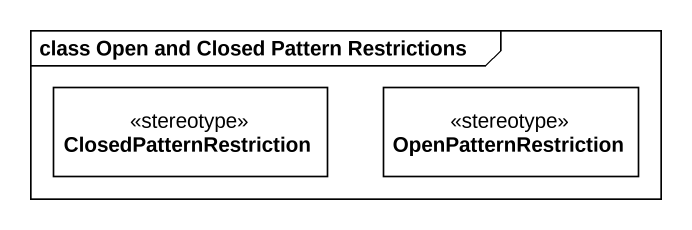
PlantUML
@startuml
mainframe class Open and Closed Pattern Restrictions
hide circle
hide empty members
class ClosedPatternRestriction <<stereotype>>
class OpenPatternRestriction <<stereotype>>
@enduml
